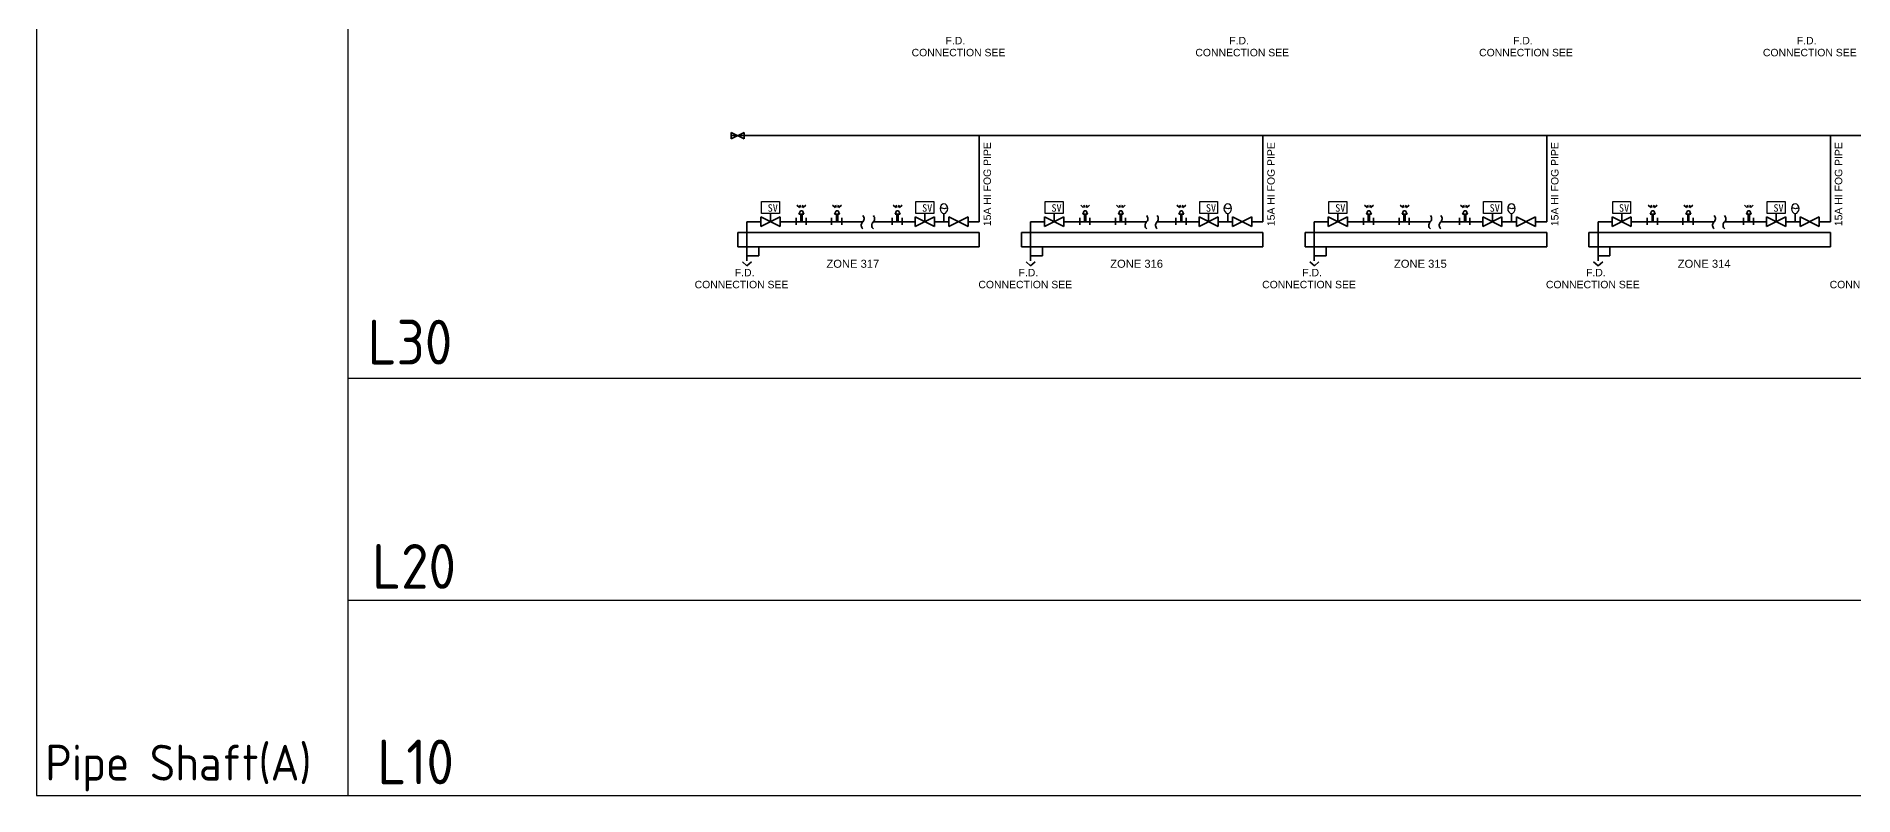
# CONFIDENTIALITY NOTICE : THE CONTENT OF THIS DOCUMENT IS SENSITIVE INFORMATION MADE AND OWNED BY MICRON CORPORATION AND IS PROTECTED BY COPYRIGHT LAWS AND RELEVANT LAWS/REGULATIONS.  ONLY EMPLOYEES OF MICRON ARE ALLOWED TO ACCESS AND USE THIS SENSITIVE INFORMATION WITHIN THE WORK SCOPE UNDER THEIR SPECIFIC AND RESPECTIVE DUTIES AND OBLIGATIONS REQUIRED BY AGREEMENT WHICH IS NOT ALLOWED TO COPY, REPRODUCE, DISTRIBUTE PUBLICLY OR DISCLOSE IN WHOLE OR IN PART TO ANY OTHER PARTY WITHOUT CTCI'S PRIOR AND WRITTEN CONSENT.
# Model space of a CAD drawing. Header units: millimetres. Extents: x 226 to 1456, y 176 to 924.
# Drawn here: x 226 to 836, y 176 to 430 of the extents above; entities that cross this region are included whole.
import ezdxf

# ---------------------------------------------------------------- set-up
doc = ezdxf.new("R2010")
doc.units = ezdxf.units.MM
for name, color, linetype in [('DETL-TXT', 7, 'Continuous'), ('M-CWTR-TEXT', 7, 'Continuous'), ('M-CWTR-VAVE', 7, 'Continuous'), ('M-EQPM-TXT', 7, 'Continuous'), ('M-PIPE-CHWS12', 7, 'Continuous')]:
    doc.layers.add(name, color=color, linetype=linetype)
doc.styles.add('AA-TXT', font='isocp.shx', dxfattribs={"bigfont": 'chineset.shx'})
doc.styles.get("Standard").update_dxf_attribs({"font": 'arial.ttf'})

msp = doc.modelspace()

# ---------------------------------------------------------------- linework, layer by layer
at = {"color": 4, "linetype": 'Continuous', "lineweight": 35}
for p, q in [((461.45, 359.44), (461.45, 364.26)), ((542.43, 364.26), (461.45, 364.26)), ((542.43, 364.26), (542.43, 359.44)), ((556.59, 359.44), (556.59, 364.26)), ((637.57, 364.26), (556.59, 364.26)), ((637.57, 364.26), (637.57, 359.44)), ((651.74, 359.44), (651.74, 364.26)), ((732.72, 364.26), (651.74, 364.26)), ((732.72, 364.26), (732.72, 359.44)), ((746.88, 359.44), (746.88, 364.26)), ((827.86, 364.26), (746.88, 364.26)), ((827.86, 364.26), (827.86, 359.44)), ((542.43, 359.44), (461.45, 359.44)), ((464.47, 356.48), (468.47, 356.48)), ((468.47, 356.48), (468.47, 359.44)), ((637.57, 359.44), (556.59, 359.44)), ((559.62, 356.48), (563.62, 356.48)), ((563.62, 356.48), (563.62, 359.44)), ((732.72, 359.44), (651.74, 359.44)), ((654.76, 356.48), (658.76, 356.48)), ((658.76, 356.48), (658.76, 359.44)), ((827.86, 359.44), (746.88, 359.44)), ((749.91, 356.48), (753.91, 356.48)), ((753.91, 356.48), (753.91, 359.44))]:
    msp.add_line(p, q, dxfattribs=at)
at = {"layer": 'M-CWTR-TEXT', "color": 252, "linetype": 'Continuous', "lineweight": 35}
for p, q in [((464.47, 355.18), (464.47, 354.81)), ((559.62, 355.18), (559.62, 354.81)), ((654.76, 355.18), (654.76, 354.81)), ((749.91, 355.18), (749.91, 354.81))]:
    msp.add_line(p, q, dxfattribs=at)
at = {"layer": 'M-CWTR-VAVE', "color": 1, "lineweight": 25}
for p, q in [((226.27, 923.53), (226.27, 175.64)), ((330.76, 923.53), (330.76, 175.64)), ((330.76, 315.52), (1354.78, 315.52)), ((330.76, 241.15), (1354.78, 241.15)), ((226.27, 175.64), (1456.11, 175.64))]:
    msp.add_line(p, q, dxfattribs=at)
at = {"layer": 'M-CWTR-VAVE', "color": 2, "linetype": 'Continuous', "lineweight": 35}
for p, q in [((459.28, 397.83), (459.28, 395.68)), ((459.28, 397.83), (463.58, 395.68)), ((463.58, 397.83), (459.28, 395.68)), ((463.58, 395.68), (463.58, 397.83)), ((482.18, 372.6), (481.31, 373.4)), ((482.53, 372.6), (482.3, 373.4)), ((483.09, 372.6), (483.31, 373.4)), ((483.44, 372.6), (484.3, 373.4)), ((494.13, 372.6), (493.27, 373.4)), ((494.48, 372.6), (494.26, 373.4)), ((495.04, 372.6), (495.27, 373.4)), ((495.39, 372.6), (496.26, 373.4)), ((514.41, 372.6), (513.55, 373.4)), ((514.76, 372.6), (514.54, 373.4)), ((515.32, 372.6), (515.54, 373.4)), ((515.67, 372.6), (516.54, 373.4)), ((577.32, 372.6), (576.46, 373.4)), ((577.67, 372.6), (577.45, 373.4)), ((578.23, 372.6), (578.45, 373.4)), ((578.58, 372.6), (579.44, 373.4)), ((589.28, 372.6), (588.42, 373.4)), ((589.63, 372.6), (589.41, 373.4)), ((590.19, 372.6), (590.41, 373.4)), ((590.54, 372.6), (591.4, 373.4)), ((609.56, 372.6), (608.69, 373.4)), ((609.91, 372.6), (609.69, 373.4)), ((610.47, 372.6), (610.69, 373.4)), ((610.82, 372.6), (611.68, 373.4)), ((672.46, 372.6), (671.6, 373.4)), ((672.81, 372.6), (672.59, 373.4)), ((673.37, 372.6), (673.6, 373.4)), ((673.72, 372.6), (674.59, 373.4)), ((684.42, 372.6), (683.56, 373.4)), ((684.77, 372.6), (684.55, 373.4)), ((685.33, 372.6), (685.56, 373.4)), ((685.68, 372.6), (686.55, 373.4)), ((704.7, 372.6), (703.84, 373.4)), ((705.05, 372.6), (704.83, 373.4)), ((705.61, 372.6), (705.83, 373.4)), ((705.96, 372.6), (706.83, 373.4)), ((767.61, 372.6), (766.75, 373.4)), ((767.96, 372.6), (767.74, 373.4)), ((768.52, 372.6), (768.74, 373.4)), ((768.87, 372.6), (769.73, 373.4)), ((779.57, 372.6), (778.7, 373.4)), ((779.92, 372.6), (779.7, 373.4)), ((780.48, 372.6), (780.7, 373.4)), ((780.83, 372.6), (781.69, 373.4)), ((799.85, 372.6), (798.98, 373.4)), ((800.2, 372.6), (799.98, 373.4)), ((800.76, 372.6), (800.98, 373.4)), ((801.11, 372.6), (801.97, 373.4)), ((469.19, 366.29), (469.19, 369.51)), ((469.19, 369.51), (475.63, 366.29)), ((475.63, 369.51), (469.19, 366.29)), ((472.41, 367.9), (472.41, 370.6)), ((475.63, 369.51), (475.63, 366.29)), ((480.99, 369.24), (480.99, 366.85)), ((481.98, 370.41), (482.48, 371.51)), ((483.63, 370.41), (481.98, 370.41)), ((482.48, 371.51), (483.13, 371.51)), ((482.59, 368.2), (482.59, 370.41)), ((483.02, 368.2), (483.02, 370.41)), ((483.63, 370.41), (483.13, 371.51)), ((484.38, 369.24), (484.38, 366.85)), ((492.94, 369.24), (492.94, 366.85)), ((493.94, 370.41), (494.43, 371.51)), ((495.59, 370.41), (493.94, 370.41)), ((494.43, 371.51), (495.09, 371.51)), ((494.55, 368.2), (494.55, 370.41)), ((494.98, 368.2), (494.98, 370.41)), ((495.59, 370.41), (495.09, 371.51)), ((496.34, 369.24), (496.34, 366.85)), ((513.22, 369.24), (513.22, 366.85)), ((514.22, 370.41), (514.71, 371.51)), ((515.87, 370.41), (514.22, 370.41)), ((514.71, 371.51), (515.37, 371.51)), ((514.83, 368.2), (514.83, 370.41)), ((515.25, 368.2), (515.25, 370.41)), ((515.87, 370.41), (515.37, 371.51)), ((516.62, 369.24), (516.62, 366.85)), ((520.98, 366.29), (520.98, 369.51)), ((520.98, 369.51), (527.42, 366.29)), ((527.42, 369.51), (520.98, 366.29)), ((524.2, 367.9), (524.2, 370.6)), ((527.42, 369.51), (527.42, 366.29)), ((530.6, 367.9), (530.6, 370.68)), ((532.24, 366.29), (532.24, 369.51)), ((532.24, 369.51), (538.67, 366.29)), ((538.67, 369.51), (532.24, 366.29)), ((538.67, 369.51), (538.67, 366.29)), ((564.33, 366.29), (564.33, 369.51)), ((564.33, 369.51), (570.77, 366.29)), ((570.77, 369.51), (564.33, 366.29)), ((567.55, 367.9), (567.55, 370.6)), ((570.77, 369.51), (570.77, 366.29)), ((576.13, 369.24), (576.13, 366.85)), ((577.12, 370.41), (577.62, 371.51)), ((578.78, 370.41), (577.12, 370.41)), ((577.62, 371.51), (578.28, 371.51)), ((577.74, 368.2), (577.74, 370.41)), ((578.16, 368.2), (578.16, 370.41)), ((578.78, 370.41), (578.28, 371.51)), ((579.52, 369.24), (579.52, 366.85)), ((588.09, 369.24), (588.09, 366.85)), ((589.08, 370.41), (589.58, 371.51)), ((590.74, 370.41), (589.08, 370.41)), ((589.58, 371.51), (590.24, 371.51)), ((589.69, 368.2), (589.69, 370.41)), ((590.12, 368.2), (590.12, 370.41)), ((590.74, 370.41), (590.24, 371.51)), ((591.48, 369.24), (591.48, 366.85)), ((608.37, 369.24), (608.37, 366.85)), ((609.36, 370.41), (609.86, 371.51)), ((611.02, 370.41), (609.36, 370.41)), ((609.86, 371.51), (610.52, 371.51)), ((609.97, 368.2), (609.97, 370.41)), ((610.4, 368.2), (610.4, 370.41)), ((611.02, 370.41), (610.52, 371.51)), ((611.76, 369.24), (611.76, 366.85)), ((616.13, 366.29), (616.13, 369.51)), ((616.13, 369.51), (622.56, 366.29)), ((622.56, 369.51), (616.13, 366.29)), ((619.34, 367.9), (619.34, 370.6)), ((622.56, 369.51), (622.56, 366.29)), ((625.75, 367.9), (625.75, 370.68)), ((627.38, 366.29), (627.38, 369.51)), ((627.38, 369.51), (633.82, 366.29)), ((633.82, 369.51), (627.38, 366.29)), ((633.82, 369.51), (633.82, 366.29)), ((659.48, 366.29), (659.48, 369.51)), ((659.48, 369.51), (665.92, 366.29)), ((665.92, 369.51), (659.48, 366.29)), ((662.7, 367.9), (662.7, 370.6)), ((665.92, 369.51), (665.92, 366.29)), ((671.27, 369.24), (671.27, 366.85)), ((672.27, 370.41), (672.77, 371.51)), ((673.92, 370.41), (672.27, 370.41)), ((672.77, 371.51), (673.42, 371.51)), ((672.88, 368.2), (672.88, 370.41)), ((673.31, 368.2), (673.31, 370.41)), ((673.92, 370.41), (673.42, 371.51)), ((674.67, 369.24), (674.67, 366.85)), ((683.23, 369.24), (683.23, 366.85)), ((684.23, 370.41), (684.72, 371.51)), ((685.88, 370.41), (684.23, 370.41)), ((684.72, 371.51), (685.38, 371.51)), ((684.84, 368.2), (684.84, 370.41)), ((685.27, 368.2), (685.27, 370.41)), ((685.88, 370.41), (685.38, 371.51)), ((686.63, 369.24), (686.63, 366.85)), ((703.51, 369.24), (703.51, 366.85)), ((704.51, 370.41), (705, 371.51)), ((706.16, 370.41), (704.51, 370.41)), ((705, 371.51), (705.66, 371.51)), ((705.12, 368.2), (705.12, 370.41)), ((705.54, 368.2), (705.54, 370.41)), ((706.16, 370.41), (705.66, 371.51)), ((706.91, 369.24), (706.91, 366.85)), ((711.27, 366.29), (711.27, 369.51)), ((711.27, 369.51), (717.71, 366.29)), ((717.71, 369.51), (711.27, 366.29)), ((714.49, 367.9), (714.49, 370.6)), ((717.71, 369.51), (717.71, 366.29)), ((720.89, 367.9), (720.89, 370.68)), ((722.53, 366.29), (722.53, 369.51)), ((722.53, 369.51), (728.96, 366.29)), ((728.96, 369.51), (722.53, 366.29)), ((728.96, 369.51), (728.96, 366.29)), ((754.62, 366.29), (754.62, 369.51)), ((754.62, 369.51), (761.06, 366.29)), ((761.06, 369.51), (754.62, 366.29)), ((757.84, 367.9), (757.84, 370.6)), ((761.06, 369.51), (761.06, 366.29)), ((766.42, 369.24), (766.42, 366.85)), ((767.41, 370.41), (767.91, 371.51)), ((769.07, 370.41), (767.41, 370.41)), ((767.91, 371.51), (768.57, 371.51)), ((768.02, 368.2), (768.02, 370.41)), ((768.45, 368.2), (768.45, 370.41)), ((769.07, 370.41), (768.57, 371.51)), ((769.81, 369.24), (769.81, 366.85)), ((778.38, 369.24), (778.38, 366.85)), ((779.37, 370.41), (779.87, 371.51)), ((781.03, 370.41), (779.37, 370.41)), ((779.87, 371.51), (780.53, 371.51)), ((779.98, 368.2), (779.98, 370.41)), ((780.41, 368.2), (780.41, 370.41)), ((781.03, 370.41), (780.53, 371.51)), ((781.77, 369.24), (781.77, 366.85)), ((798.66, 369.24), (798.66, 366.85)), ((799.65, 370.41), (800.15, 371.51)), ((801.3, 370.41), (799.65, 370.41)), ((800.15, 371.51), (800.81, 371.51)), ((800.26, 368.2), (800.26, 370.41)), ((800.69, 368.2), (800.69, 370.41)), ((801.3, 370.41), (800.81, 371.51)), ((802.05, 369.24), (802.05, 366.85)), ((806.42, 366.29), (806.42, 369.51)), ((806.42, 369.51), (812.85, 366.29)), ((812.85, 369.51), (806.42, 366.29)), ((809.63, 367.9), (809.63, 370.6)), ((812.85, 369.51), (812.85, 366.29)), ((816.04, 367.9), (816.04, 370.68)), ((817.67, 366.29), (817.67, 369.51)), ((817.67, 369.51), (824.11, 366.29)), ((824.11, 369.51), (817.67, 366.29)), ((824.11, 369.51), (824.11, 366.29)), ((463, 354.49), (464.53, 353.11)), ((466.06, 354.49), (464.53, 353.11)), ((558.15, 354.49), (559.67, 353.11)), ((561.2, 354.49), (559.67, 353.11)), ((653.29, 354.49), (654.82, 353.11)), ((656.35, 354.49), (654.82, 353.11)), ((748.44, 354.49), (749.96, 353.11)), ((751.49, 354.49), (749.96, 353.11))]:
    msp.add_line(p, q, dxfattribs=at)
at = {"layer": 'M-CWTR-VAVE', "color": 2}
for points in [[(475.41, 370.6), (469.41, 370.6), (469.41, 374.62), (475.41, 374.62)], [(527.2, 370.6), (521.2, 370.6), (521.2, 374.62), (527.2, 374.62)], [(570.55, 370.6), (564.55, 370.6), (564.55, 374.62), (570.55, 374.62)], [(622.35, 370.6), (616.34, 370.6), (616.34, 374.62), (622.35, 374.62)], [(665.7, 370.6), (659.69, 370.6), (659.69, 374.62), (665.7, 374.62)], [(717.49, 370.6), (711.49, 370.6), (711.49, 374.62), (717.49, 374.62)], [(760.84, 370.6), (754.84, 370.6), (754.84, 374.62), (760.84, 374.62)], [(812.64, 370.6), (806.63, 370.6), (806.63, 374.62), (812.64, 374.62)]]:
    msp.add_lwpolyline(points, close=True, dxfattribs=at)
at = {"layer": 'M-CWTR-VAVE', "color": 2, "extrusion": (0, 0, -1)}
for centre in [(530.6, 372.27), (625.75, 372.27), (720.89, 372.27), (816.04, 372.27)]:
    msp.add_ellipse(centre, major_axis=(0, -1.59), ratio=0.800659, dxfattribs=at)
at = {"layer": 'M-CWTR-VAVE', "color": 2}
for points in [[(531.88, 372.27), (531.37, 372.51), (530.68, 372.07), (529.96, 372.52), (529.53, 372.34), (529.33, 372.27)], [(627.02, 372.27), (626.51, 372.51), (625.82, 372.07), (625.1, 372.52), (624.68, 372.34), (624.47, 372.27)], [(722.17, 372.27), (721.66, 372.51), (720.97, 372.07), (720.25, 372.52), (719.82, 372.34), (719.62, 372.27)], [(817.31, 372.27), (816.8, 372.51), (816.11, 372.07), (815.39, 372.52), (814.97, 372.34), (814.76, 372.27)]]:
    msp.add_open_spline(points, degree=3, dxfattribs=at)
at = {"layer": 'M-PIPE-CHWS12', "color": 4, "linetype": 'Continuous', "lineweight": 35}
for p, q in [((1249.52, 396.75), (459.28, 396.75)), ((542.43, 367.9), (542.43, 396.75)), ((637.57, 367.9), (637.57, 396.75)), ((732.72, 367.9), (732.72, 396.75)), ((827.86, 367.9), (827.86, 396.75)), ((542.43, 367.9), (542.43, 378.73)), ((637.57, 367.9), (637.57, 378.73)), ((732.72, 367.9), (732.72, 378.73)), ((827.86, 367.9), (827.86, 378.73)), ((469.19, 367.9), (464.47, 367.9)), ((464.47, 367.9), (464.47, 354.81)), ((503.46, 367.9), (475.63, 367.9)), ((520.98, 367.9), (506.97, 367.9)), ((532.24, 367.9), (527.42, 367.9)), ((542.43, 367.9), (538.67, 367.9)), ((564.33, 367.9), (559.62, 367.9)), ((559.62, 367.9), (559.62, 354.81)), ((598.61, 367.9), (570.77, 367.9)), ((616.13, 367.9), (602.11, 367.9)), ((627.38, 367.9), (622.56, 367.9)), ((637.57, 367.9), (633.82, 367.9)), ((659.48, 367.9), (654.76, 367.9)), ((654.76, 367.9), (654.76, 354.81)), ((693.75, 367.9), (665.92, 367.9)), ((711.27, 367.9), (697.26, 367.9)), ((722.53, 367.9), (717.71, 367.9)), ((732.72, 367.9), (728.96, 367.9)), ((754.62, 367.9), (749.91, 367.9)), ((749.91, 367.9), (749.91, 354.81)), ((788.89, 367.9), (761.06, 367.9)), ((806.42, 367.9), (792.4, 367.9)), ((817.67, 367.9), (812.85, 367.9)), ((827.86, 367.9), (824.11, 367.9))]:
    msp.add_line(p, q, dxfattribs=at)
at = {"layer": 'M-PIPE-CHWS12', "color": 252, "linetype": 'Continuous', "lineweight": 35}
for centre, start, end in [((504.42, 366.67), 137.95274, 230.18957), ((502.28, 368.9), 309.81043, 42.04726), ((507.93, 366.67), 137.95274, 230.18957), ((505.79, 368.9), 309.81043, 42.04726), ((599.57, 366.67), 137.95274, 230.18957), ((597.42, 368.9), 309.81043, 42.04726), ((603.08, 366.67), 137.95274, 230.18957), ((600.93, 368.9), 309.81043, 42.04726), ((694.71, 366.67), 137.95274, 230.18957), ((692.57, 368.9), 309.81043, 42.04726), ((698.22, 366.67), 137.95274, 230.18957), ((696.08, 368.9), 309.81043, 42.04726), ((789.86, 366.67), 137.95274, 230.18957), ((787.71, 368.9), 309.81043, 42.04726), ((793.37, 366.67), 137.95274, 230.18957), ((791.22, 368.9), 309.81043, 42.04726)]:
    msp.add_arc(centre, 1.55, start, end, dxfattribs=at)

# ---------------------------------------------------------------- texts
at = {"layer": 'DETL-TXT', "color": 2, "ltscale": 0.1, "style": 'AA-TXT'}
for s, p in [('L30', (337.35, 320.05)), ('L20', (338.86, 244.92)), ('L10', (340.62, 179.43))]:
    msp.add_text(s, height=15, dxfattribs=at).set_placement(p)
at = {"layer": 'DETL-TXT', "color": 3, "ltscale": 0.1, "style": 'AA-TXT'}
msp.add_text('Pipe Shaft(A)', height=12, dxfattribs=at).set_placement((229.28, 180.68))
at = {"layer": 'DETL-TXT', "color": 7, "char_height": 2.6824, "width": 30.265, "attachment_point": 1, "rotation": 90}
for insert in [(543.86, 366.4), (639.01, 366.4), (734.15, 366.4), (829.3, 366.4)]:
    msp.add_mtext('{\\fArial|b0|i0|c0|p34;\\H0.93199x;\\C251;15A HI FOG PIPE}', dxfattribs=dict(at, insert=insert))
at = {"layer": 'DETL-TXT', "color": 7, "char_height": 2.6824, "width": 19.0881, "attachment_point": 9}
for s, insert in [('{\\fArial|b0|i0|c0|p34;\\C251;ZONE 317}', (508.9, 352.43)), ('{\\fArial|b0|i0|c0|p34;\\C251;ZONE 316}', (604.05, 352.43)), ('{\\fArial|b0|i0|c0|p34;\\C251;ZONE 315}', (699.19, 352.43)), ('{\\fArial|b0|i0|c0|p34;\\C251;ZONE 314}', (794.34, 352.43))]:
    msp.add_mtext(s, dxfattribs=dict(at, insert=insert))
at = {"layer": 'M-CWTR-VAVE', "char_height": 2.6824, "width": 2.4838, "attachment_point": 9}
for insert in [(474.89, 371.2), (526.68, 371.2), (570.04, 371.2), (621.83, 371.2), (665.18, 371.2), (716.97, 371.2), (760.33, 371.2), (812.12, 371.2)]:
    msp.add_mtext('{\\fTxt|b0|i0|c0|p34;\\H0.93199x;\\C2;SV}', dxfattribs=dict(at, insert=insert))
at = {"layer": 'M-EQPM-TXT', "color": 7, "char_height": 2.6824}
for s, insert, width, attachment_point in [('{\\fArial|b0||i0||c0|p34;\\C251;\\H2.5;\\W1.;F.D.}', (531.13, 427.31), 7.056, 7), ('{\\fArial|b0||i0||c0|p34;\\C251;\\H2.5;\\W1.;F.D.}', (626.27, 427.31), 7.056, 7), ('{\\fArial|b0||i0||c0|p34;\\C251;\\H2.5;\\W1.;F.D.}', (721.42, 427.31), 7.056, 7), ('{\\fArial|b0||i0||c0|p34;\\C251;\\H2.5;\\W1.;F.D.}', (816.56, 427.31), 7.056, 7), ('{\\fArial|b0||i0||c0|p34;\\C251;\\H2.5;\\W1.;CONNECTION SEE}', (519.75, 423.27), 33.7055, 7), ('{\\fArial|b0||i0||c0|p34;\\C251;\\H2.5;\\W1.;CONNECTION SEE}', (614.9, 423.27), 33.7055, 7), ('{\\fArial|b0||i0||c0|p34;\\C251;\\H2.5;\\W1.;CONNECTION SEE}', (710.04, 423.27), 33.7055, 7), ('{\\fArial|b0||i0||c0|p34;\\C251;\\H2.5;\\W1.;CONNECTION SEE}', (805.19, 423.27), 33.7055, 7), ('{\\fArial|b0||i0||c0|p34;\\C251;\\H2.5;\\W1.;CONNECTION SEE}', (478.43, 345.56), 33.7055, 9), ('{\\fArial|b0||i0||c0|p34;\\C251;\\H2.5;\\W1.;F.D.}', (467.06, 349.6), 7.056, 9), ('{\\fArial|b0||i0||c0|p34;\\C251;\\H2.5;\\W1.;CONNECTION SEE}', (573.58, 345.56), 33.7055, 9), ('{\\fArial|b0||i0||c0|p34;\\C251;\\H2.5;\\W1.;F.D.}', (562.2, 349.6), 7.056, 9), ('{\\fArial|b0||i0||c0|p34;\\C251;\\H2.5;\\W1.;CONNECTION SEE}', (668.72, 345.56), 33.7055, 9), ('{\\fArial|b0||i0||c0|p34;\\C251;\\H2.5;\\W1.;F.D.}', (657.35, 349.6), 7.056, 9), ('{\\fArial|b0||i0||c0|p34;\\C251;\\H2.5;\\W1.;CONNECTION SEE}', (763.87, 345.56), 33.7055, 9), ('{\\fArial|b0||i0||c0|p34;\\C251;\\H2.5;\\W1.;F.D.}', (752.49, 349.6), 7.056, 9), ('{\\fArial|b0||i0||c0|p34;\\C251;\\H2.5;\\W1.;CONNECTION SEE}', (859.01, 345.56), 33.7055, 9)]:
    msp.add_mtext(s, dxfattribs=dict(at, insert=insert, width=width, attachment_point=attachment_point))

doc.saveas('drawing.dxf')
